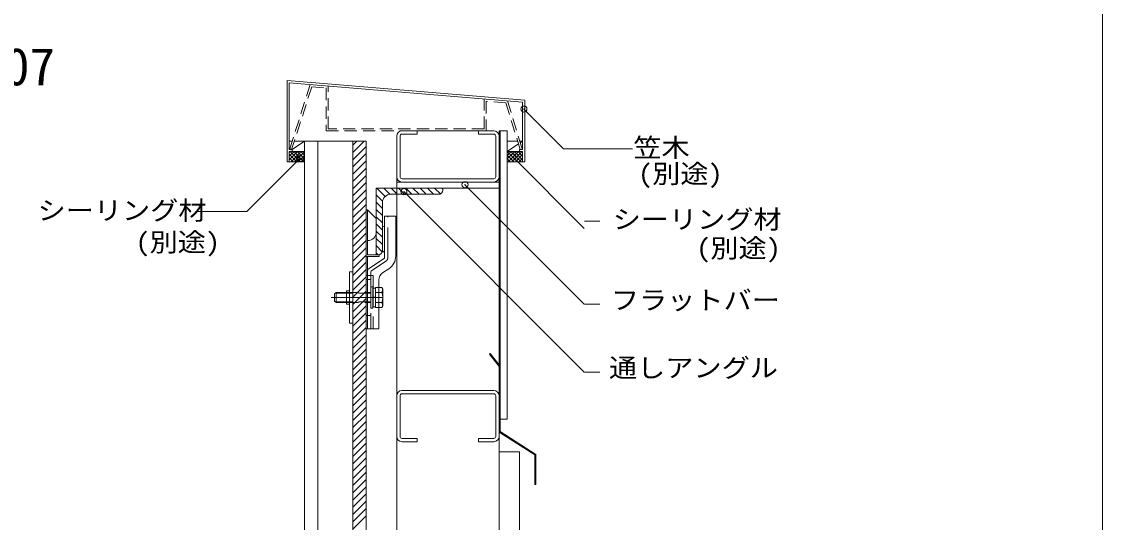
# Model space of a CAD drawing. Units: millimetres on the paper, enlarged 4 times, with parts at other scales. Extents: x -765 to 775, y -516 to 524.
# Drawn here: x 352.6 to 775, y -146.1 to 49.5 of the extents above; entities that cross this region are included whole.
import ezdxf
from ezdxf.enums import TextEntityAlignment as Align

# ---------------------------------------------------------------- set-up
doc = ezdxf.new("R2010")
doc.units = ezdxf.units.MM
doc.header["$LTSCALE"] = 4
doc.header["$PDMODE"] = 32
doc.header["$PDSIZE"] = 2.4
for name, pattern in [('CHAIN1', [8, 5, -1, 1, -1]), ('DASHED1', [1.8, 1.2, -0.6]), ('DASHED3', [4, 3, -1])]:
    doc.linetypes.add(name, pattern=pattern)
for name, color, linetype, lineweight in [('0-0_メース', 2, 'Continuous', 18), ('0-2_金物', 2, 'Continuous', 18), ('0-3_鋼材', 3, 'Continuous', 18), ('0-4_その他資材', 7, 'Continuous', 18), ('0-5_建具', 7, 'Continuous', 18), ('0-9_部材名・寸法', 7, 'Continuous', 18), ('0-A_枠線', 7, 'Continuous', 18)]:
    doc.layers.add(name, color=color, linetype=linetype, lineweight=lineweight)
doc.layers.add('0-B_図面情報', color=7, linetype='Continuous')
doc.styles.add('ＭＳ ゴシック', font='')
doc.styles.get('ＭＳ ゴシック').set_extended_font_data('MS Gothic')

msp = doc.modelspace()

# ---------------------------------------------------------------- linework, layer by layer
at = {"layer": '0-0_メース'}
for p, q in [((463.221, -364.217), (463.221, 2.794)), ((463.221, 2.794), (487.22, 2.794)), ((468.42, -364.217), (468.42, 2.794)), ((482.02, -364.217), (482.02, 2.794)), ((487.22, -364.217), (487.22, 2.794))]:
    msp.add_line(p, q, dxfattribs=at)
at = {"layer": '0-2_金物'}
for p, q in [((487.221, -24.059), (487.221, -70.459)), ((487.861, -24.059), (487.221, -24.059)), ((487.861, -24.059), (491.221, -27.419)), ((487.861, -24.059), (487.861, -41.659)), ((491.221, -32.699), (491.221, -27.419)), ((498.821, -26.459), (494.421, -26.459)), ((494.421, -26.459), (494.421, -42.886)), ((498.821, -42.03), (498.821, -26.459)), ((493.621, -39.659), (493.621, -31.259)), ((492.421, -41.659), (487.861, -41.659)), ((487.861, -42.299), (487.861, -49.659)), ((488.395, -46.903), (494.421, -42.886)), ((480.741, -48.259), (480.741, -68.259)), ((482.021, -48.259), (480.741, -48.259)), ((482.021, -48.259), (482.021, -68.259)), ((487.861, -47.902), (487.861, -70.459)), ((496.149, -47.022), (493.686, -48.664)), ((492.261, -51.327), (492.261, -70.459)), ((493.38, -54.335), (492.261, -54.335)), ((493.741, -54.96), (493.38, -54.334)), ((474.943, -56.86), (475.543, -56.261)), ((474.943, -59.66), (474.943, -56.86)), ((479.541, -56.54), (475.263, -56.54)), ((475.543, -60.26), (475.543, -56.261)), ((475.543, -56.261), (479.541, -56.261)), ((479.541, -55.659), (479.541, -60.859)), ((480.741, -55.659), (479.541, -55.659)), ((493.411, -56.296), (492.261, -56.296)), ((493.411, -56.298), (493.741, -54.96)), ((493.741, -61.559), (493.741, -54.96)), ((474.943, -59.66), (475.543, -60.26)), ((479.541, -59.98), (475.263, -59.98)), ((475.543, -60.26), (479.541, -60.26)), ((480.741, -60.859), (479.541, -60.859)), ((493.411, -60.222), (492.261, -60.222)), ((493.38, -62.185), (492.261, -62.185)), ((493.741, -61.559), (493.38, -62.185)), ((493.411, -60.222), (493.741, -61.559)), ((482.021, -68.259), (480.741, -68.259)), ((490.021, -70.459), (487.221, -70.459)), ((492.261, -70.459), (487.861, -70.459))]:
    msp.add_line(p, q, dxfattribs=at)
at = {"layer": '0-2_金物', "linetype": 'DASHED3'}
for p, q in [((495.701, -42.929), (495.701, -26.459)), ((495.166, -43.927), (489.497, -47.707)), ((490.021, -49.659), (487.221, -49.659)), ((487.861, -49.659), (487.861, -51.259)), ((489.141, -48.373), (489.141, -70.459)), ((490.021, -49.659), (490.021, -70.459)), ((487.861, -51.259), (487.221, -51.259)), ((487.861, -51.259), (487.861, -70.459)), ((489.141, -51.259), (487.861, -51.259)), ((489.941, -54.06), (489.141, -54.06)), ((489.141, -62.459), (489.141, -54.06)), ((489.941, -62.459), (489.941, -54.06)), ((490.941, -54.581), (489.941, -54.581)), ((490.941, -62.185), (490.941, -54.335)), ((492.261, -54.335), (490.941, -54.335)), ((490.941, -61.939), (490.941, -54.581)), ((490.941, -58.18), (489.941, -58.18)), ((490.941, -58.34), (489.941, -58.34)), ((492.261, -56.296), (490.941, -56.296)), ((489.941, -62.459), (489.141, -62.459)), ((490.941, -61.939), (489.941, -61.939)), ((492.261, -60.222), (490.941, -60.222)), ((492.261, -62.185), (490.941, -62.185)), ((487.861, -65.259), (487.221, -65.259)), ((489.141, -65.259), (487.861, -65.259))]:
    msp.add_line(p, q, dxfattribs=at)
at = {"layer": '0-2_金物', "linetype": 'CHAIN1'}
msp.add_line((473.544, -58.259), (495.644, -58.259), dxfattribs=at)
at = {"layer": '0-2_金物', "linetype": 'DASHED1'}
for p, q in [((479.541, -56.261), (489.141, -56.261)), ((489.141, -56.54), (479.541, -56.54)), ((489.141, -59.98), (479.541, -59.98)), ((479.541, -60.26), (489.141, -60.26))]:
    msp.add_line(p, q, dxfattribs=at)
at = {"layer": '0-2_金物'}
msp.add_lwpolyline([(492.421, -41.659), (492.421, -42.299), (487.221, -42.299)], dxfattribs=at)
for centre, radius, start, end in [((487.861, -32.699), 3.36, 270, 0), ((494.421, -31.259), 0.8, 90, 180), ((494.421, -39.659), 0.8, 180, 270), ((492.821, -42.03), 6, 303.69006, 0), ((489.061, -47.902), 1.2, 123.69006, 180), ((495.461, -51.327), 3.2, 123.69006, 180), ((487.742, -58.259), 5.999, 340.90353, 19.09712)]:
    msp.add_arc(centre, radius, start, end, dxfattribs=at)
at = {"layer": '0-2_金物', "linetype": 'DASHED3'}
for centre, radius, start, end in [((494.501, -42.929), 1.2, 303.69006, 0), ((489.941, -48.373), 0.8, 123.69006, 180)]:
    msp.add_arc(centre, radius, start, end, dxfattribs=at)
at = {"layer": '0-3_鋼材'}
for p, q in [((517.221, -15.579), (491.221, -15.579)), ((491.221, -15.579), (491.221, -41.579)), ((499.22, -13.179), (539.221, -13.179)), ((499.22, -15.579), (499.22, -13.179)), ((499.22, -15.579), (517.221, -15.579)), ((499.22, -15.579), (539.221, -15.579)), ((517.221, -16.379), (517.221, -15.579)), ((539.221, -13.179), (539.221, -15.579)), ((496.821, -17.979), (515.621, -17.979)), ((493.62, -21.179), (493.62, -39.979)), ((492.021, -41.579), (491.221, -41.579))]:
    msp.add_line(p, q, dxfattribs=at)
at = {"layer": '0-3_鋼材', "color": 7}
for p, q in [((491.399, -15.579), (494.649, -18.829)), ((494.228, -15.579), (496.633, -17.985)), ((497.056, -15.579), (499.456, -17.979)), ((499.885, -15.579), (502.285, -17.979)), ((502.713, -15.579), (505.113, -17.979)), ((505.541, -15.579), (507.941, -17.979)), ((508.37, -15.579), (510.77, -17.979)), ((511.198, -15.579), (513.598, -17.979)), ((514.027, -15.579), (516.283, -17.836)), ((516.855, -15.579), (517.221, -15.945)), ((491.221, -18.229), (493.661, -20.67)), ((491.221, -21.058), (493.62, -23.458)), ((491.221, -23.886), (493.62, -26.286)), ((491.221, -26.714), (493.62, -29.114)), ((491.221, -29.543), (493.62, -31.943)), ((491.221, -32.371), (493.62, -34.771)), ((491.221, -35.2), (493.62, -37.6)), ((491.221, -38.028), (493.57, -40.378)), ((491.221, -40.857), (491.943, -41.579))]:
    msp.add_line(p, q, dxfattribs=at)
at = {"layer": '0-3_鋼材'}
for centre, radius, start, end in [((515.621, -16.379), 1.6, 270, 0), ((496.821, -21.179), 3.2, 90, 180), ((492.021, -39.979), 1.6, 270, 0)]:
    msp.add_arc(centre, radius, start, end, dxfattribs=at)
at = {"layer": '0-4_その他資材'}
for p, q in [((458.343, 2.75), (457.22, 2.75)), ((463.221, 2.75), (458.421, -0.45)), ((459.183, 2.75), (463.221, 2.75)), ((482.02, 1.193), (483.62, 2.794)), ((482.02, -1.635), (486.449, 2.794)), ((487.22, 2.794), (482.02, 2.794)), ((482.02, 2.794), (482.02, -364.217)), ((482.02, -4.464), (487.22, 0.737)), ((487.22, -364.217), (487.22, 2.794)), ((546.498, 2.75), (542.421, 2.75)), ((542.421, -1.25), (546.825, 1.686)), ((548.42, 2.75), (547.335, 2.75)), ((547.52, 2.149), (548.42, 2.75)), ((457.22, -1.25), (457.22, -5.25)), ((457.22, -1.25), (463.221, -1.25)), ((482.02, -7.292), (487.22, -2.092)), ((542.421, -1.25), (548.42, -1.25)), ((548.42, -1.25), (548.42, -5.246)), ((457.22, -5.25), (463.221, -5.25)), ((482.02, -10.12), (487.22, -4.92)), ((482.02, -12.949), (487.22, -7.748)), ((548.42, -5.25), (542.421, -5.25)), ((482.02, -15.777), (487.22, -10.577)), ((482.02, -18.606), (487.22, -13.405)), ((482.02, -21.434), (487.22, -16.234)), ((482.02, -24.263), (487.22, -19.062)), ((482.02, -27.091), (487.22, -21.891)), ((482.02, -29.92), (487.22, -24.719)), ((482.02, -32.748), (487.22, -27.548)), ((482.02, -35.576), (487.22, -30.376)), ((482.02, -38.405), (487.22, -33.204)), ((482.02, -41.233), (487.22, -36.033)), ((482.02, -44.062), (487.22, -38.861)), ((482.02, -46.89), (487.22, -41.69)), ((482.02, -49.719), (487.22, -44.518)), ((482.02, -52.547), (487.22, -47.347)), ((482.02, -55.375), (487.22, -50.175)), ((482.02, -58.204), (487.22, -53.003)), ((482.02, -61.032), (487.22, -55.832)), ((482.02, -63.861), (487.22, -58.66)), ((482.02, -66.689), (487.22, -61.489)), ((482.02, -69.518), (487.22, -64.317)), ((482.02, -72.346), (487.22, -67.146)), ((482.02, -75.174), (487.22, -69.974)), ((482.02, -78.003), (487.22, -72.802)), ((482.02, -80.831), (487.22, -75.631)), ((482.02, -83.66), (487.22, -78.459)), ((482.02, -86.488), (487.22, -81.288)), ((482.02, -89.316), (487.22, -84.116)), ((482.02, -92.145), (487.22, -86.944)), ((482.02, -94.973), (487.22, -89.773)), ((482.02, -97.802), (487.22, -92.601)), ((482.02, -100.63), (487.22, -95.43)), ((482.02, -103.459), (487.22, -98.258)), ((482.02, -106.287), (487.22, -101.087)), ((482.02, -109.115), (487.22, -103.915)), ((482.02, -111.944), (487.22, -106.743)), ((482.02, -114.772), (487.22, -109.572)), ((482.02, -117.601), (487.22, -112.4)), ((482.02, -120.429), (487.22, -115.229)), ((482.02, -123.257), (487.22, -118.057)), ((482.021, -126.085), (487.22, -120.886)), ((482.02, -131.743), (487.22, -126.542)), ((482.021, -128.914), (487.22, -123.714)), ((482.02, -134.571), (487.22, -129.371)), ((482.02, -137.4), (487.22, -132.199)), ((482.02, -140.228), (487.22, -135.028)), ((482.02, -143.057), (487.22, -137.856)), ((482.02, -145.885), (487.22, -140.685)), ((482.02, -148.713), (487.22, -143.513))]:
    msp.add_line(p, q, dxfattribs=at)
at = {"layer": '0-4_その他資材', "color": 4, "lineweight": 9}
for p, q in [((457.22, -4.522), (460.492, -1.25)), ((457.22, -3.108), (459.078, -1.25)), ((457.22, -1.693), (457.664, -1.25)), ((457.22, -2.343), (460.128, -5.25)), ((457.22, -3.757), (458.714, -5.25)), ((457.542, -1.25), (461.542, -5.25)), ((457.906, -5.25), (461.906, -1.25)), ((458.956, -1.25), (462.956, -5.25)), ((459.321, -5.25), (463.221, -1.35)), ((460.37, -1.25), (463.221, -4.1)), ((460.735, -5.25), (463.221, -2.764)), ((461.785, -1.25), (463.221, -2.686)), ((462.149, -5.25), (463.221, -4.179)), ((463.199, -1.25), (463.221, -1.272)), ((542.421, -4.174), (545.345, -1.25)), ((542.421, -2.76), (543.931, -1.25)), ((542.421, -1.346), (542.517, -1.25)), ((542.421, -1.276), (546.395, -5.25)), ((542.421, -2.69), (544.981, -5.25)), ((542.421, -4.105), (543.566, -5.25)), ((542.759, -5.25), (546.759, -1.25)), ((543.809, -1.25), (547.809, -5.25)), ((544.173, -5.25), (548.173, -1.25)), ((545.223, -1.25), (548.42, -4.447)), ((545.588, -5.25), (548.42, -2.417)), ((546.637, -1.25), (548.42, -3.033)), ((547.002, -5.25), (548.42, -3.832)), ((548.052, -1.25), (548.42, -1.619)), ((457.22, -5.171), (457.299, -5.25)), ((548.416, -5.25), (548.42, -5.246))]:
    msp.add_line(p, q, dxfattribs=at)
at = {"layer": '0-4_その他資材'}
for points in [[(457.22, 2.75), (457.22, -0.45), (458.421, -0.45), (458.421, -1.25)], [(463.221, -5.25), (463.221, -1.25), (463.221, 2.75)], [(542.421, -5.25), (542.421, -1.25), (542.421, 2.75)], [(548.42, 2.75), (548.42, -0.45), (547.221, -0.45), (547.221, -1.25)]]:
    msp.add_lwpolyline(points, dxfattribs=at)
at = {"layer": '0-5_建具'}
for p, q in [((456.421, 26.421), (549.221, 18.755)), ((456.421, -5.25), (456.421, 26.421)), ((548.42, 18.018), (457.22, 25.553)), ((457.22, 25.553), (457.22, -0.45)), ((548.42, -0.45), (548.42, 18.018)), ((549.221, 18.755), (549.221, -5.25)), ((499.22, -11.099), (499.22, 4.741)), ((500.501, -11.1), (500.501, 4.741)), ((501.301, 6.821), (537.141, 6.821)), ((507.22, 5.541), (501.301, 5.541)), ((507.22, 5.541), (507.22, 6.821)), ((531.221, 5.541), (531.221, 6.821)), ((537.141, 5.541), (531.221, 5.541)), ((537.941, -11.099), (537.941, 4.741)), ((539.221, 6.821), (542.421, 6.821)), ((539.221, 6.821), (539.221, -74.685)), ((539.621, -74.685), (539.621, 6.821)), ((542.421, 6.821), (542.421, -74.685)), ((457.22, -0.45), (458.421, -0.45)), ((547.221, -1.25), (547.221, -0.45)), ((547.221, -0.45), (548.42, -0.45)), ((548.42, -1.25), (547.221, -1.25)), ((548.42, -5.25), (548.42, -1.25)), ((457.22, -5.25), (456.421, -5.25)), ((549.221, -5.25), (548.42, -5.25)), ((499.22, -74.685), (499.22, -11.099)), ((501.301, -11.9), (537.141, -11.9)), ((501.301, -13.179), (537.141, -13.179)), ((499.22, -174.617), (499.22, -74.685)), ((539.221, -74.685), (539.221, -84.555)), ((539.621, -110.657), (539.621, -74.685)), ((542.421, -74.685), (542.421, -105.848)), ((539.221, -85.199), (535.436, -80.419)), ((539.221, -85.199), (539.221, -174.617)), ((500.501, -112.537), (500.501, -96.697)), ((537.141, -94.617), (501.301, -94.617)), ((501.301, -95.897), (537.141, -95.897)), ((537.941, -96.697), (537.941, -112.537)), ((542.421, -105.848), (539.621, -105.848)), ((507.22, -113.337), (501.301, -113.337)), ((507.22, -114.617), (507.22, -113.337)), ((531.221, -113.337), (531.221, -114.617)), ((537.141, -113.337), (531.221, -113.337)), ((539.221, -110.878), (553.221, -119.756)), ((553.621, -119.536), (539.621, -110.657)), ((501.301, -114.617), (507.22, -114.617)), ((531.221, -114.617), (537.141, -114.617)), ((547.221, -118.617), (539.221, -118.617)), ((547.221, -168.217), (547.221, -118.617)), ((553.221, -119.756), (553.221, -131.316)), ((553.621, -131.316), (553.621, -119.536)), ((553.221, -131.316), (553.621, -131.316))]:
    msp.add_line(p, q, dxfattribs=at)
at = {"layer": '0-5_建具', "linetype": 'DASHED1'}
for p, q in [((465.425, 24.875), (457.406, -0.178)), ((465.993, 24.025), (458.159, -0.45)), ((465.993, 24.025), (471.649, 23.558)), ((471.649, 23.558), (471.649, 6.821)), ((472.449, 7.621), (472.449, 24.294)), ((533.433, 7.621), (533.433, 19.256)), ((534.233, 18.388), (534.233, 6.821)), ((541.915, 17.753), (534.233, 18.388)), ((541.887, 17.755), (547.482, -0.45)), ((542.546, 18.359), (542.493, 18.508)), ((542.493, 18.508), (548.235, -0.178)), ((471.649, 6.821), (501.301, 6.821)), ((533.433, 7.621), (472.449, 7.621)), ((457.406, -0.178), (458.159, -0.45)), ((547.482, -0.45), (548.235, -0.178))]:
    msp.add_line(p, q, dxfattribs=at)
at = {"layer": '0-5_建具'}
for points in [[(458.421, -0.45), (458.421, -1.25), (457.22, -1.25), (457.22, -5.25)], [(535.436, -80.419), (535.75, -80.17), (539.621, -85.06)]]:
    msp.add_lwpolyline(points, dxfattribs=at)
for centre, radius, start, end in [((501.301, 4.741), 2.08, 90, 180), ((501.301, 4.741), 0.8, 90, 180), ((537.141, 4.741), 2.08, 0, 90), ((537.141, 4.741), 0.8, 0, 90), ((501.301, -11.099), 2.08, 180, 270), ((501.301, -11.099), 0.8, 180, 270), ((537.141, -11.099), 2.08, 270, 0), ((537.141, -11.099), 0.8, 270, 0), ((501.301, -96.697), 2.08, 90, 180), ((501.301, -96.697), 0.8, 90, 180), ((537.141, -96.697), 2.08, 0, 90), ((537.141, -96.697), 0.8, 0, 90), ((501.301, -112.537), 2.08, 180, 270), ((501.301, -112.537), 0.8, 180, 270), ((537.141, -112.537), 0.8, 270, 0), ((537.141, -112.537), 2.08, 270, 0)]:
    msp.add_arc(centre, radius, start, end, dxfattribs=at)
at = {"layer": '0-9_部材名・寸法'}
for p, q in [((548.916, 15.315), (564.392, -0.161)), ((461.396, -4.004), (440.685, -24.715)), ((544.61, -3.371), (572.525, -31.286)), ((564.392, -0.161), (591.404, -0.161)), ((525.898, -14.246), (572.525, -60.873)), ((502.015, -16.935), (572.525, -87.446)), ((421.533, -24.715), (440.685, -24.715)), ((572.556, -28.47), (578.559, -28.47)), ((572.556, -60.885), (578.559, -60.885)), ((572.556, -87.469), (578.559, -87.469))]:
    msp.add_line(p, q, dxfattribs=at)
for p in [(548.916, 15.315), (461.396, -4.004), (544.61, -3.371), (502.015, -16.935), (525.898, -14.246)]:
    msp.add_point(p, dxfattribs=at)
at = {"layer": '0-A_枠線'}
msp.add_line((774.969, 523.812), (774.969, -516.188), dxfattribs=at)

# ---------------------------------------------------------------- texts
at = {"layer": '0-9_部材名・寸法', "style": 'ＭＳ ゴシック', "width": 1.1}
for s, p in [('笠木', (591.683, -5.605)), ('(別途)', (593.558, -15.8)), ('シーリング材', (358.875, -30.134)), ('シーリング材', (583.632, -33.602)), ('(別途)', (397.159, -42.518)), ('(別途)', (616.292, -44.862)), ('フラットバー', (582.931, -65.147)), ('通しアングル', (582.175, -91.609))]:
    msp.add_text(s, height=7.331, dxfattribs=at).set_placement(p, align=Align.BOTTOM_LEFT)
at = {"layer": '0-B_図面情報', "color": 4, "style": 'ＭＳ ゴシック'}
msp.add_text('15-007', height=14.66, dxfattribs=at).set_placement((305.867, 20.202), align=Align.BOTTOM_LEFT)

doc.saveas('drawing.dxf')
